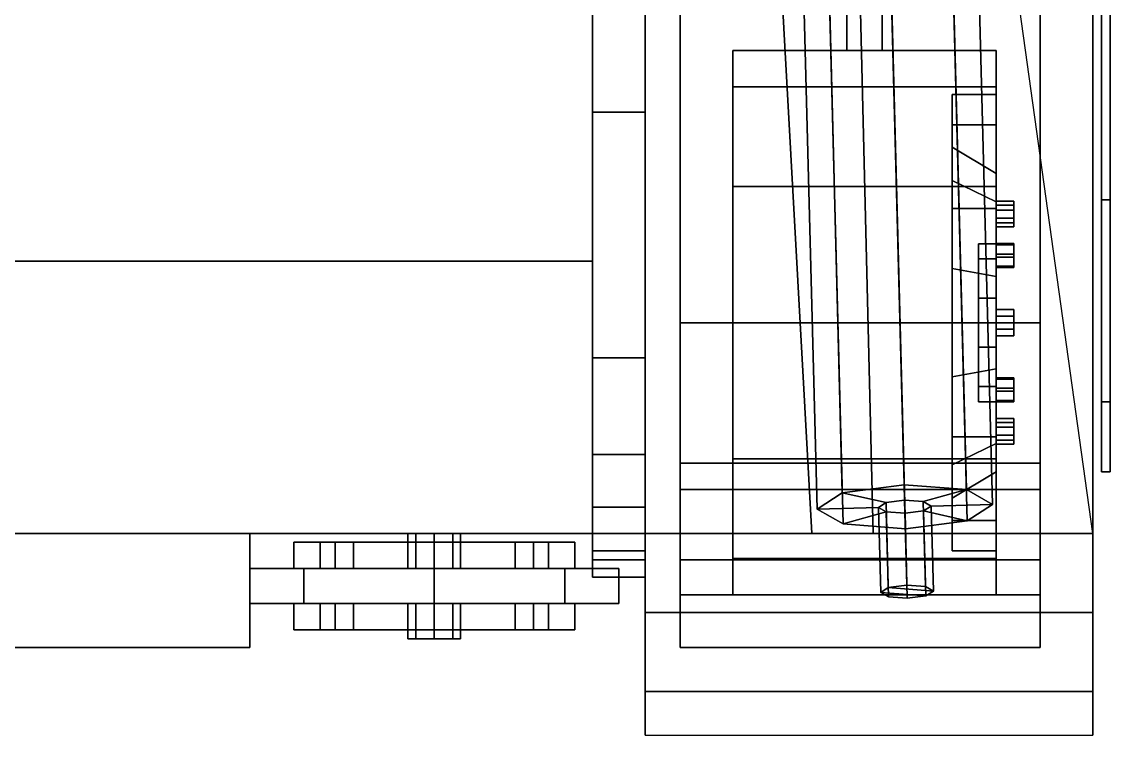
# Model space of a CAD drawing. Header units: millimetres. Extents: x -1.2 to 1.2, y -3.5 to 10.4.
# Drawn here: x 0 to 1.24, y -3.51 to -2.697 of the extents above; entities that cross this region are included whole.
import ezdxf

# ---------------------------------------------------------------- set-up
doc = ezdxf.new("R2010")
doc.units = ezdxf.units.MM
for name, color, linetype in [('fenders', 6, 'Continuous'), ('patch', 7, 'Continuous'), ('side_screens', 3, 'Continuous'), ('tracks', 3, 'Continuous'), ('wheels', 2, 'Continuous')]:
    doc.layers.add(name, color=color, linetype=linetype)

msp = doc.modelspace()

# ---------------------------------------------------------------- linework, layer by layer
at = {"extrusion": (-1, 0, 0)}
msp.add_line((0.65, -2.48, 0.33), (0.65, -2.97, 0.33), dxfattribs=at)
for points in [[(0.71, 1.43, 0.33), (0.71, 1.15, 1.03), (0.71, -3.28, 0.66), (0.71, -2.97, 0.33)], [(0.71, 1.15, 1.03), (0.71, -3.28, 0.91), (0.71, -3.28, 0.91), (0.71, -3.28, 0.66)], [(0.71, 1.15, 1.03), (0.71, 1.0933, 1.1859), (0.71, -2.56, 1.03), (0.71, -3.28, 0.91)], [(-0.65, -2.97, 0.33), (-0.65, -2.48, 0.33), (0.65, -2.48, 0.33), (0.65, -2.97, 0.33)], [(0.71, -2.8, 0.2), (0.65, -2.8, 0.2), (0.65, -2.48, 0.33), (0.71, -2.48, 0.33)], [(0.65, -2.8, 0.2), (0.65, -3.08, 0.2), (0.65, -2.97, 0.33), (0.65, -2.48, 0.33)], [(0.71, -3.08, 0.2), (0.71, -2.8, 0.2), (0.71, -2.48, 0.33), (0.71, -2.97, 0.33)], [(0.86, -2.56, 1.4), (-0.86, -2.56, 1.4), (-0.9, -3.28, 1.19), (0.9, -3.28, 1.19)], [(0.9525, -2.56, 1.03), (0.86, -2.56, 1.4), (0.9, -3.28, 1.19), (0.97, -3.28, 0.91)], [(0.9189, -2.6242, 1.2815), (0.9893, -2.615, 1.2532), (1.0053, -3.2247, 1.0954), (0.9348, -3.2339, 1.1238)], [(0.9893, -2.615, 1.2532), (1.0602, -2.6205, 1.2815), (1.0762, -3.2302, 1.1238), (1.0053, -3.2247, 1.0954)], [(0.89, -2.6426, 1.35), (0.9189, -2.6242, 1.2815), (0.9348, -3.2339, 1.1238), (0.906, -3.2523, 1.1923)], [(1.0602, -2.6205, 1.2815), (1.09, -2.6374, 1.35), (1.1059, -3.2471, 1.1923), (1.0762, -3.2302, 1.1238)], [(1.09, -2.6374, 1.35), (1.0611, -2.6558, 1.4185), (1.0771, -3.2656, 1.2607), (1.1059, -3.2471, 1.1923)], [(0.9198, -2.6595, 1.4185), (0.89, -2.6426, 1.35), (0.906, -3.2523, 1.1923), (0.9357, -3.2693, 1.2607)], [(0.9907, -2.665, 1.4468), (0.9198, -2.6595, 1.4185), (0.9357, -3.2693, 1.2607), (1.0066, -3.2748, 1.2891)], [(1.0611, -2.6558, 1.4185), (0.9907, -2.665, 1.4468), (1.0066, -3.2748, 1.2891), (1.0771, -3.2656, 1.2607)], [(0.71, -3.08, 0.2), (0.65, -3.08, 0.2), (0.65, -2.8, 0.2), (0.71, -2.8, 0.2)], [(0.65, -3.28, 0.66), (-0.65, -3.28, 0.66), (-0.65, -2.97, 0.33), (0.65, -2.97, 0.33)], [(0.65, -3.28, 0.66), (0.65, -2.97, 0.33), (0.65, -2.97, 0.33), (0.65, -3.31, 0.62)], [(0.65, -3.33, 0.43), (0.65, -2.97, 0.33), (0.65, -2.97, 0.33), (0.65, -3.3, 0.36)], [(0.65, -3.3, 0.36), (0.65, -2.97, 0.33), (0.65, -2.97, 0.33), (0.65, -3.25, 0.29)], [(0.65, -3.19, 0.25), (0.65, -2.97, 0.33), (0.65, -2.97, 0.33), (0.65, -3.08, 0.2)], [(0.65, -3.25, 0.29), (0.65, -2.97, 0.33), (0.65, -2.97, 0.33), (0.65, -3.19, 0.25)], [(0.65, -3.31, 0.62), (0.65, -2.97, 0.33), (0.65, -2.97, 0.33), (0.65, -3.33, 0.55)], [(0.65, -3.33, 0.55), (0.65, -2.97, 0.33), (0.65, -2.97, 0.33), (0.65, -3.33, 0.43)], [(0.71, -2.97, 0.33), (0.71, -3.28, 0.66), (0.71, -3.31, 0.62), (0.71, -2.97, 0.33)], [(0.71, -2.97, 0.33), (0.71, -3.31, 0.62), (0.71, -3.33, 0.55), (0.71, -2.97, 0.33)], [(0.71, -2.97, 0.33), (0.71, -3.33, 0.55), (0.71, -3.33, 0.43), (0.71, -2.97, 0.33)], [(0.71, -2.97, 0.33), (0.71, -3.33, 0.43), (0.71, -3.3, 0.36), (0.71, -2.97, 0.33)], [(0.71, -2.97, 0.33), (0.71, -3.3, 0.36), (0.71, -3.25, 0.29), (0.71, -2.97, 0.33)], [(0.71, -2.97, 0.33), (0.71, -3.25, 0.29), (0.71, -3.19, 0.25), (0.71, -2.97, 0.33)], [(0.71, -2.97, 0.33), (0.71, -3.19, 0.25), (0.71, -3.08, 0.2), (0.71, -2.97, 0.33)], [(0.71, -3.19, 0.25), (0.65, -3.19, 0.25), (0.65, -3.08, 0.2), (0.71, -3.08, 0.2)], [(0.71, -3.25, 0.29), (0.65, -3.25, 0.29), (0.65, -3.19, 0.25), (0.71, -3.19, 0.25)], [(0.906, -3.2523, 1.1923), (0.9348, -3.2339, 1.1238), (0.9846, -3.245, 1.1717), (0.976, -3.2505, 1.1923)], [(0.9348, -3.2339, 1.1238), (1.0053, -3.2247, 1.0954), (1.0058, -3.2422, 1.1632), (0.9846, -3.245, 1.1717)], [(1.0053, -3.2247, 1.0954), (1.0762, -3.2302, 1.1238), (1.027, -3.2439, 1.1717), (1.0058, -3.2422, 1.1632)], [(1.0762, -3.2302, 1.1238), (1.1059, -3.2471, 1.1923), (1.036, -3.2489, 1.1923), (1.027, -3.2439, 1.1717)], [(0.976, -3.2505, 1.1923), (0.9846, -3.245, 1.1717), (0.9872, -3.3418, 1.1467), (0.9785, -3.3473, 1.1672)], [(0.9846, -3.245, 1.1717), (1.0058, -3.2422, 1.1632), (1.0083, -3.339, 1.1382), (0.9872, -3.3418, 1.1467)], [(1.0058, -3.2422, 1.1632), (1.027, -3.2439, 1.1717), (1.0296, -3.3406, 1.1467), (1.0083, -3.339, 1.1382)], [(1.027, -3.2439, 1.1717), (1.036, -3.2489, 1.1923), (1.0385, -3.3457, 1.1672), (1.0296, -3.3406, 1.1467)], [(1.1059, -3.2471, 1.1923), (1.0771, -3.2656, 1.2607), (1.0273, -3.2545, 1.2128), (1.036, -3.2489, 1.1923)], [(0.71, -3.3, 0.36), (0.65, -3.3, 0.36), (0.65, -3.25, 0.29), (0.71, -3.25, 0.29)], [(0.9357, -3.2693, 1.2607), (0.906, -3.2523, 1.1923), (0.976, -3.2505, 1.1923), (0.9849, -3.2556, 1.2128)], [(1.0066, -3.2748, 1.2891), (0.9357, -3.2693, 1.2607), (0.9849, -3.2556, 1.2128), (1.0062, -3.2572, 1.2213)], [(0.9849, -3.2556, 1.2128), (0.976, -3.2505, 1.1923), (0.9785, -3.3473, 1.1672), (0.9874, -3.3524, 1.1878)], [(1.0062, -3.2572, 1.2213), (0.9849, -3.2556, 1.2128), (0.9874, -3.3524, 1.1878), (1.0087, -3.354, 1.1963)], [(1.0771, -3.2656, 1.2607), (1.0066, -3.2748, 1.2891), (1.0062, -3.2572, 1.2213), (1.0273, -3.2545, 1.2128)], [(1.0273, -3.2545, 1.2128), (1.0062, -3.2572, 1.2213), (1.0087, -3.354, 1.1963), (1.0298, -3.3513, 1.1878)], [(1.036, -3.2489, 1.1923), (1.0273, -3.2545, 1.2128), (1.0298, -3.3513, 1.1878), (1.0385, -3.3457, 1.1672)], [(0.9, -3.28, 1.19), (-0.9, -3.28, 1.19), (-0.26, -3.28, 1), (0.26, -3.28, 1)], [(0.26, -3.28, 0.82), (-0.26, -3.28, 0.82), (-0.71, -3.28, 0.66), (0.71, -3.28, 0.66)], [(0.26, -3.41, 0.82), (-0.26, -3.41, 0.82), (-0.26, -3.28, 0.82), (0.26, -3.28, 0.82)], [(0.26, -3.28, 1), (-0.26, -3.28, 1), (-0.26, -3.41, 1), (0.26, -3.41, 1)], [(0.26, -3.41, 1), (0.26, -3.41, 0.82), (0.26, -3.28, 0.82), (0.26, -3.28, 1)], [(0.26, -3.28, 1), (0.26, -3.28, 0.82), (0.71, -3.28, 0.66), (0.71, -3.28, 0.91)], [(0.9, -3.28, 1.19), (0.26, -3.28, 1), (0.71, -3.28, 0.91), (0.97, -3.28, 0.91)], [(0.71, -3.28, 0.66), (0.65, -3.28, 0.66), (0.65, -3.31, 0.62), (0.71, -3.31, 0.62)], [(0.71, -3.33, 0.43), (0.65, -3.33, 0.43), (0.65, -3.3, 0.36), (0.71, -3.3, 0.36)], [(0.71, -3.31, 0.62), (0.65, -3.31, 0.62), (0.65, -3.33, 0.55), (0.71, -3.33, 0.55)], [(0.71, -3.33, 0.55), (0.65, -3.33, 0.55), (0.65, -3.33, 0.43), (0.71, -3.33, 0.43)], [(1.0298, -3.3513, 1.1878), (0.9785, -3.3473, 1.1672), (0.9872, -3.3418, 1.1467), (1.0385, -3.3457, 1.1672)], [(1.0087, -3.354, 1.1963), (0.9874, -3.3524, 1.1878), (0.9785, -3.3473, 1.1672), (1.0298, -3.3513, 1.1878)], [(1.0385, -3.3457, 1.1672), (0.9872, -3.3418, 1.1467), (1.0083, -3.339, 1.1382), (1.0296, -3.3406, 1.1467)], [(-0.26, -3.41, 1), (-0.26, -3.41, 0.82), (0.26, -3.41, 0.82), (0.26, -3.41, 1)]]:
    msp.add_3dface(points)
at = {"layer": 'fenders'}
for points in [[(1.12, -2.56, 1.03), (0.9525, -2.56, 1.03), (0.97, -3.28, 0.91), (1.22, -3.28, 0.91)], [(1.22, -3.28, 0.91), (0.71, -3.28, 0.91), (0.71, -3.37, 0.85), (1.22, -3.37, 0.85)], [(0.71, -3.46, 0.76), (0.71, -3.28, 0.66), (0.71, -3.28, 0.66), (0.71, -3.51, 0.65)], [(0.71, -3.37, 0.85), (0.71, -3.28, 0.66), (0.71, -3.28, 0.66), (0.71, -3.46, 0.76)], [(0.71, -3.28, 0.91), (0.71, -3.28, 0.66), (0.71, -3.28, 0.66), (0.71, -3.37, 0.85)], [(1.22, -3.28, 0.83), (1.22, -3.28, 0.91), (1.22, -3.37, 0.85), (1.22, -3.32, 0.83)], [(1.22, -3.32, 0.83), (1.22, -3.37, 0.85), (1.22, -3.46, 0.76), (1.22, -3.41, 0.73)], [(1.22, -3.37, 0.85), (0.71, -3.37, 0.85), (0.71, -3.46, 0.76), (1.22, -3.46, 0.76)], [(1.22, -3.41, 0.73), (1.22, -3.46, 0.76), (1.22, -3.51, 0.65), (1.22, -3.47, 0.63)], [(1.22, -3.46, 0.76), (0.71, -3.46, 0.76), (0.71, -3.51, 0.65), (1.22, -3.51, 0.65)]]:
    msp.add_3dface(points, dxfattribs=at)
at = {"layer": 'patch'}
msp.add_3dface([(1.22, -2.5433, 0.89), (1.22, -2.56, 1.03), (1.22, -3.28, 0.91), (1.22, -3.28, 0.83)], dxfattribs=at)
at = {"layer": 'side_screens'}
for points in [[(1.23, 1.64, 0.69), (1.23, 1.32, 0.43), (1.23, -3.13, 0.43), (1.23, -3.21, 0.51)], [(1.23, 1.64, 1.22), (1.23, 1.64, 0.69), (1.23, -3.21, 0.51), (1.23, -3.21, 0.95)], [(1.23, 0.23, 1.5), (1.23, 1.64, 1.22), (1.23, -3.21, 0.95), (1.23, -2.9, 1.39)], [(1.24, -3.21, 0.51), (1.24, -3.13, 0.43), (1.24, 1.32, 0.43), (1.24, 1.64, 0.69)], [(1.24, -3.21, 0.95), (1.24, -3.21, 0.51), (1.24, 1.64, 0.69), (1.24, 1.64, 1.22)], [(1.24, -2.9, 1.39), (1.24, -3.21, 0.95), (1.24, 1.64, 1.22), (1.24, 0.23, 1.5)], [(1.24, -3.13, 0.43), (1.23, -3.13, 0.43), (1.23, 1.32, 0.43), (1.24, 1.32, 0.43)], [(1.23, 0.23, 1.5), (1.23, 0.23, 1.5), (1.23, -2.9, 1.39), (1.23, -1.76, 1.5)], [(1.24, -1.76, 1.5), (1.24, -2.9, 1.39), (1.24, 0.23, 1.5)], [(1.23, -1.76, 1.5), (1.23, -2.9, 1.39), (1.24, -2.9, 1.39), (1.24, -1.76, 1.5)], [(1.23, -2.9, 1.39), (1.23, -3.21, 0.95), (1.24, -3.21, 0.95), (1.24, -2.9, 1.39)], [(1.23, -3.21, 0.51), (1.23, -3.13, 0.43), (1.24, -3.13, 0.43), (1.24, -3.21, 0.51)], [(1.23, -3.21, 0.95), (1.23, -3.21, 0.51), (1.24, -3.21, 0.51), (1.24, -3.21, 0.95)]]:
    msp.add_3dface(points, dxfattribs=at)
at = {"layer": 'tracks'}
for points in [[(0.75, -3.04, 0.86), (1.16, -3.04, 0.86), (1.16, -2.44, 0.94), (0.75, -2.44, 0.94)], [(0.75, -2.44, 0.9), (1.16, -2.44, 0.9), (1.16, -3.04, 0.82), (0.75, -3.04, 0.82)], [(0.75, -3.04, 0.82), (0.75, -3.04, 0.86), (0.75, -2.44, 0.94), (0.75, -2.44, 0.9)], [(1.16, -2.44, 0.9), (1.16, -2.44, 0.94), (1.16, -3.04, 0.86), (1.16, -3.04, 0.82)], [(0.75, -2.53, 0.04), (0.75, -2.53), (0.75, -3.23, 0.21), (0.75, -3.2, 0.24)], [(0.75, -2.53), (1.16, -2.53), (1.16, -3.23, 0.21), (0.75, -3.23, 0.21)], [(0.75, -3.2, 0.24), (1.16, -3.2, 0.24), (1.16, -2.53, 0.04), (0.75, -2.53, 0.04)], [(1.16, -3.2, 0.24), (1.16, -3.23, 0.21), (1.16, -2.53), (1.16, -2.53, 0.04)], [(0.75, -3.2, 0.78), (0.75, -3.23, 0.81), (0.75, -3.04, 0.86), (0.75, -3.04, 0.82)], [(1.16, -3.04, 0.86), (0.75, -3.04, 0.86), (0.75, -3.23, 0.81), (1.16, -3.23, 0.81)], [(1.16, -3.2, 0.78), (0.75, -3.2, 0.78), (0.75, -3.04, 0.82), (1.16, -3.04, 0.82)], [(1.16, -3.04, 0.82), (1.16, -3.04, 0.86), (1.16, -3.23, 0.81), (1.16, -3.2, 0.78)], [(0.75, -3.31, 0.35), (1.16, -3.31, 0.35), (1.16, -3.2, 0.24), (0.75, -3.2, 0.24)], [(0.75, -3.2, 0.24), (0.75, -3.23, 0.21), (0.75, -3.37, 0.35), (0.75, -3.31, 0.35)], [(1.16, -3.31, 0.67), (0.75, -3.31, 0.67), (0.75, -3.2, 0.78), (1.16, -3.2, 0.78)], [(0.75, -3.31, 0.67), (0.75, -3.37, 0.67), (0.75, -3.23, 0.81), (0.75, -3.2, 0.78)], [(1.16, -3.31, 0.35), (1.16, -3.37, 0.35), (1.16, -3.23, 0.21), (1.16, -3.2, 0.24)], [(1.16, -3.2, 0.78), (1.16, -3.23, 0.81), (1.16, -3.37, 0.67), (1.16, -3.31, 0.67)], [(0.75, -3.23, 0.21), (1.16, -3.23, 0.21), (1.16, -3.37, 0.35), (0.75, -3.37, 0.35)], [(1.16, -3.23, 0.81), (0.75, -3.23, 0.81), (0.75, -3.37, 0.67), (1.16, -3.37, 0.67)], [(1.16, -3.35, 0.51), (0.75, -3.35, 0.51), (0.75, -3.31, 0.67), (1.16, -3.31, 0.67)], [(0.75, -3.35, 0.51), (0.75, -3.41, 0.51), (0.75, -3.37, 0.67), (0.75, -3.31, 0.67)], [(0.75, -3.35, 0.51), (1.16, -3.35, 0.51), (1.16, -3.31, 0.35), (0.75, -3.31, 0.35)], [(0.75, -3.31, 0.35), (0.75, -3.37, 0.35), (0.75, -3.41, 0.51), (0.75, -3.35, 0.51)], [(1.16, -3.31, 0.67), (1.16, -3.37, 0.67), (1.16, -3.41, 0.51), (1.16, -3.35, 0.51)], [(1.16, -3.35, 0.51), (1.16, -3.41, 0.51), (1.16, -3.37, 0.35), (1.16, -3.31, 0.35)], [(1.16, -3.37, 0.67), (0.75, -3.37, 0.67), (0.75, -3.41, 0.51), (1.16, -3.41, 0.51)], [(0.75, -3.37, 0.35), (1.16, -3.37, 0.35), (1.16, -3.41, 0.51), (0.75, -3.41, 0.51)]]:
    msp.add_3dface(points, dxfattribs=at)
at = {"layer": 'wheels'}
for points in [[(0.94, -2.6685, 0.1015), (0.94, -2.73, 0.25), (0.94, -2.68, 0.25), (0.94, -2.6331, 0.1369)], [(0.94, -2.73, 0.25), (0.94, -2.6685, 0.3985), (0.94, -2.6331, 0.3631), (0.94, -2.68, 0.25)], [(0.98, -2.6331, 0.1369), (0.98, -2.68, 0.25), (0.98, -2.73, 0.25), (0.98, -2.6685, 0.1015)], [(0.98, -2.68, 0.25), (0.98, -2.6331, 0.3631), (0.98, -2.6685, 0.3985), (0.98, -2.73, 0.25)], [(0.98, -2.6685, 0.1015), (0.98, -2.73, 0.25), (0.94, -2.73, 0.25), (0.94, -2.6685, 0.1015)], [(0.98, -2.73, 0.25), (0.98, -2.6685, 0.3985), (0.94, -2.6685, 0.3985), (0.94, -2.73, 0.25)], [(0.81, -2.7715, 0.355), (0.81, -2.885, 0.2415), (0.81, -3.04, 0.2), (0.81, -2.73, 0.51)], [(0.81, -2.73, 0.51), (0.81, -3.04, 0.2), (0.81, -3.195, 0.2415), (0.81, -2.7715, 0.665)], [(0.81, -2.7715, 0.355), (0.81, -2.73, 0.51), (1.11, -2.73, 0.51), (1.11, -2.7715, 0.355)], [(0.81, -2.73, 0.51), (0.81, -2.7715, 0.665), (1.11, -2.7715, 0.665), (1.11, -2.73, 0.51)], [(1.11, -2.7715, 0.355), (1.11, -2.73, 0.51), (1.11, -2.78, 0.51), (1.11, -2.8148, 0.38)], [(0.81, -2.7715, 0.665), (0.81, -3.195, 0.2415), (0.81, -3.3085, 0.355), (0.81, -2.885, 0.7785)], [(0.81, -2.885, 0.2415), (0.81, -2.7715, 0.355), (1.11, -2.7715, 0.355), (1.11, -2.885, 0.2415)], [(0.81, -2.7715, 0.665), (0.81, -2.885, 0.7785), (1.11, -2.885, 0.7785), (1.11, -2.7715, 0.665)], [(1.11, -2.885, 0.2415), (1.11, -2.7715, 0.355), (1.11, -2.8148, 0.38), (1.11, -2.91, 0.2848)], [(1.11, -2.7715, 0.665), (1.11, -2.885, 0.7785), (1.11, -2.91, 0.7352), (1.11, -2.8148, 0.64)], [(1.06, -2.8782, 0.6276), (1.06, -2.84, 0.51), (1.06, -2.78, 0.51), (1.06, -2.8148, 0.64)], [(1.06, -2.78, 0.51), (1.06, -2.8148, 0.38), (1.11, -2.8148, 0.38), (1.11, -2.78, 0.51)], [(1.06, -2.8148, 0.64), (1.06, -2.78, 0.51), (1.11, -2.78, 0.51), (1.11, -2.8148, 0.64)], [(1.06, -2.91, 0.2848), (1.06, -2.8148, 0.38), (1.06, -2.8782, 0.3924), (1.06, -2.9782, 0.3198)], [(1.06, -2.8148, 0.38), (1.06, -2.91, 0.2848), (1.11, -2.91, 0.2848), (1.11, -2.8148, 0.38)], [(1.06, -2.8148, 0.64), (1.06, -2.91, 0.7352), (1.06, -2.9782, 0.7002), (1.06, -2.8782, 0.6276)], [(1.06, -2.91, 0.7352), (1.06, -2.8148, 0.64), (1.11, -2.8148, 0.64), (1.11, -2.91, 0.7352)], [(1.06, -2.8782, 0.3924), (1.06, -2.84, 0.51), (1.11, -2.87, 0.51), (1.11, -2.9025, 0.4101)], [(1.11, -2.87, 0.51), (1.11, -2.9025, 0.6099), (1.11, -2.9063, 0.5613), (1.11, -2.9017, 0.5471)], [(1.11, -2.87, 0.51), (1.11, -2.87, 0.51), (1.11, -2.9017, 0.5471), (1.11, -2.9117, 0.5359)], [(1.11, -2.95, 0.51), (1.11, -2.87, 0.51), (1.11, -2.9117, 0.5359), (1.11, -2.9264, 0.539)], [(1.11, -2.9025, 0.4101), (1.11, -2.87, 0.51), (1.11, -2.9017, 0.4729), (1.11, -2.9063, 0.4587)], [(1.11, -2.87, 0.51), (1.11, -2.87, 0.51), (1.11, -2.9117, 0.4841), (1.11, -2.9017, 0.4729)], [(1.11, -2.87, 0.51), (1.11, -2.95, 0.51), (1.11, -2.9264, 0.481), (1.11, -2.9117, 0.4841)], [(0.81, -2.885, 0.7785), (0.81, -3.3085, 0.355), (0.81, -3.35, 0.51), (0.81, -3.04, 0.82)], [(0.81, -3.04, 0.2), (0.81, -2.885, 0.2415), (1.11, -2.885, 0.2415), (1.11, -3.04, 0.2)], [(0.81, -2.885, 0.7785), (0.81, -3.04, 0.82), (1.11, -3.04, 0.82), (1.11, -2.885, 0.7785)], [(1.06, -2.9782, 0.3198), (1.06, -2.8782, 0.3924), (1.11, -2.9025, 0.4101), (1.11, -2.9875, 0.3483)], [(1.06, -2.8782, 0.6276), (1.06, -2.9782, 0.7002), (1.11, -2.9875, 0.6717), (1.11, -2.9025, 0.6099)], [(1.11, -3.04, 0.2), (1.11, -2.885, 0.2415), (1.11, -2.91, 0.2848), (1.11, -3.04, 0.25)], [(1.11, -2.885, 0.7785), (1.11, -3.04, 0.82), (1.11, -3.04, 0.77), (1.11, -2.91, 0.7352)], [(1.06, -2.9782, 0.3198), (1.06, -2.9782, 0.3198), (1.06, -3.04, 0.25), (1.06, -2.91, 0.2848)], [(1.06, -2.91, 0.2848), (1.06, -3.04, 0.25), (1.11, -3.04, 0.25), (1.11, -2.91, 0.2848)], [(1.06, -2.9782, 0.7002), (1.06, -2.9782, 0.7002), (1.06, -2.91, 0.7352), (1.06, -3.04, 0.77)], [(1.06, -3.04, 0.77), (1.06, -2.91, 0.7352), (1.11, -2.91, 0.7352), (1.11, -3.04, 0.77)], [(1.11, -2.9017, 0.5471), (1.11, -2.9063, 0.5613), (1.13, -2.9063, 0.5613), (1.13, -2.9017, 0.5471)], [(1.11, -2.9117, 0.5359), (1.11, -2.9017, 0.5471), (1.13, -2.9017, 0.5471), (1.13, -2.9117, 0.5359)], [(1.11, -2.9063, 0.4587), (1.11, -2.9017, 0.4729), (1.13, -2.9017, 0.4729), (1.13, -2.9063, 0.4587)], [(1.11, -2.9017, 0.4729), (1.11, -2.9117, 0.4841), (1.13, -2.9117, 0.4841), (1.13, -2.9017, 0.4729)], [(1.11, -2.9875, 0.3483), (1.11, -2.9025, 0.4101), (1.11, -2.9499, 0.3987), (1.11, -2.962, 0.3899)], [(1.11, -2.9025, 0.6099), (1.11, -2.9875, 0.6717), (1.11, -2.962, 0.6301), (1.11, -2.9499, 0.6213)], [(1.11, -2.9025, 0.6099), (1.11, -2.9025, 0.6099), (1.11, -2.9499, 0.6213), (1.11, -2.9515, 0.6064)], [(1.11, -2.9672, 0.5629), (1.11, -2.9025, 0.6099), (1.11, -2.9515, 0.6064), (1.11, -2.9652, 0.6003)], [(1.11, -2.9025, 0.6099), (1.11, -2.9025, 0.6099), (1.11, -2.921, 0.5644), (1.11, -2.9063, 0.5613)], [(1.11, -2.9025, 0.6099), (1.11, -2.9672, 0.5629), (1.11, -2.931, 0.5533), (1.11, -2.921, 0.5644)], [(1.11, -2.9025, 0.4101), (1.11, -2.9025, 0.4101), (1.11, -2.9063, 0.4587), (1.11, -2.921, 0.4556)], [(1.11, -2.9672, 0.4571), (1.11, -2.9025, 0.4101), (1.11, -2.921, 0.4556), (1.11, -2.931, 0.4667)], [(1.11, -2.9025, 0.4101), (1.11, -2.9025, 0.4101), (1.11, -2.9515, 0.4136), (1.11, -2.9499, 0.3987)], [(1.11, -2.9025, 0.4101), (1.11, -2.9672, 0.4571), (1.11, -2.9652, 0.4197), (1.11, -2.9515, 0.4136)], [(1.11, -2.9063, 0.5613), (1.11, -2.921, 0.5644), (1.13, -2.921, 0.5644), (1.13, -2.9063, 0.5613)], [(1.11, -2.921, 0.4556), (1.11, -2.9063, 0.4587), (1.13, -2.9063, 0.4587), (1.13, -2.921, 0.4556)], [(1.11, -2.9264, 0.539), (1.11, -2.9117, 0.5359), (1.13, -2.9117, 0.5359), (1.13, -2.9264, 0.539)], [(1.11, -2.9117, 0.4841), (1.11, -2.9264, 0.481), (1.13, -2.9264, 0.481), (1.13, -2.9117, 0.4841)], [(1.13, -2.9017, 0.5471), (1.13, -2.9063, 0.5613), (1.13, -2.921, 0.5644), (1.13, -2.9117, 0.5359)], [(1.13, -2.9063, 0.4587), (1.13, -2.9017, 0.4729), (1.13, -2.9117, 0.4841), (1.13, -2.921, 0.4556)], [(1.13, -2.9117, 0.5359), (1.13, -2.921, 0.5644), (1.13, -2.931, 0.5533), (1.13, -2.9264, 0.539)], [(1.13, -2.921, 0.4556), (1.13, -2.9117, 0.4841), (1.13, -2.9264, 0.481), (1.13, -2.931, 0.4667)], [(1.11, -2.921, 0.5644), (1.11, -2.931, 0.5533), (1.13, -2.931, 0.5533), (1.13, -2.921, 0.5644)], [(1.11, -2.931, 0.4667), (1.11, -2.921, 0.4556), (1.13, -2.921, 0.4556), (1.13, -2.931, 0.4667)], [(1.11, -2.931, 0.5533), (1.11, -2.9264, 0.539), (1.13, -2.9264, 0.539), (1.13, -2.931, 0.5533)], [(1.11, -2.9672, 0.5629), (1.11, -2.95, 0.51), (1.11, -2.9264, 0.539), (1.11, -2.931, 0.5533)], [(1.11, -2.9264, 0.481), (1.11, -2.931, 0.4667), (1.13, -2.931, 0.4667), (1.13, -2.9264, 0.481)], [(1.11, -2.95, 0.51), (1.11, -2.9672, 0.4571), (1.11, -2.931, 0.4667), (1.11, -2.9264, 0.481)], [(1.09, -3.1128, 0.4571), (1.09, -2.9672, 0.4571), (1.09, -2.95, 0.51), (1.09, -3.13, 0.51)], [(1.09, -3.13, 0.51), (1.09, -2.95, 0.51), (1.09, -2.9672, 0.5629), (1.09, -3.1128, 0.5629)], [(1.09, -2.9672, 0.5629), (1.09, -2.95, 0.51), (1.11, -2.95, 0.51), (1.11, -2.9672, 0.5629)], [(1.09, -2.95, 0.51), (1.09, -2.9672, 0.4571), (1.11, -2.9672, 0.4571), (1.11, -2.95, 0.51)], [(1.11, -2.9499, 0.6213), (1.11, -2.962, 0.6301), (1.13, -2.962, 0.6301), (1.13, -2.9499, 0.6213)], [(1.11, -2.9515, 0.6064), (1.11, -2.9499, 0.6213), (1.13, -2.9499, 0.6213), (1.13, -2.9515, 0.6064)], [(1.11, -2.962, 0.3899), (1.11, -2.9499, 0.3987), (1.13, -2.9499, 0.3987), (1.13, -2.962, 0.3899)], [(1.11, -2.9499, 0.3987), (1.11, -2.9515, 0.4136), (1.13, -2.9515, 0.4136), (1.13, -2.9499, 0.3987)], [(1.13, -2.9499, 0.6213), (1.13, -2.962, 0.6301), (1.13, -2.9757, 0.624), (1.13, -2.9515, 0.6064)], [(1.13, -2.962, 0.3899), (1.13, -2.9499, 0.3987), (1.13, -2.9515, 0.4136), (1.13, -2.9757, 0.396)], [(1.11, -2.9652, 0.6003), (1.11, -2.9515, 0.6064), (1.13, -2.9515, 0.6064), (1.13, -2.9652, 0.6003)], [(1.11, -2.9515, 0.4136), (1.11, -2.9652, 0.4197), (1.13, -2.9652, 0.4197), (1.13, -2.9515, 0.4136)], [(1.11, -2.9875, 0.3483), (1.11, -2.9875, 0.3483), (1.11, -2.962, 0.3899), (1.11, -2.9757, 0.396)], [(1.11, -2.962, 0.6301), (1.11, -2.9757, 0.624), (1.13, -2.9757, 0.624), (1.13, -2.962, 0.6301)], [(1.11, -2.9875, 0.6717), (1.11, -2.9875, 0.6717), (1.11, -2.9757, 0.624), (1.11, -2.962, 0.6301)], [(1.11, -2.9757, 0.396), (1.11, -2.962, 0.3899), (1.13, -2.962, 0.3899), (1.13, -2.9757, 0.396)], [(1.13, -2.9515, 0.6064), (1.13, -2.9757, 0.624), (1.13, -2.9773, 0.6091), (1.13, -2.9652, 0.6003)], [(1.13, -2.9757, 0.396), (1.13, -2.9515, 0.4136), (1.13, -2.9652, 0.4197), (1.13, -2.9773, 0.4109)], [(1.09, -3.0678, 0.4244), (1.09, -3.0122, 0.4244), (1.09, -2.9672, 0.4571), (1.09, -3.1128, 0.4571)], [(1.09, -3.1128, 0.5629), (1.09, -2.9672, 0.5629), (1.09, -3.0122, 0.5956), (1.09, -3.0678, 0.5956)], [(1.09, -3.0122, 0.5956), (1.09, -2.9672, 0.5629), (1.11, -2.9672, 0.5629), (1.11, -3.0122, 0.5956)], [(1.09, -2.9672, 0.4571), (1.09, -3.0122, 0.4244), (1.11, -3.0122, 0.4244), (1.11, -2.9672, 0.4571)], [(1.11, -2.9773, 0.6091), (1.11, -2.9652, 0.6003), (1.13, -2.9652, 0.6003), (1.13, -2.9773, 0.6091)], [(1.11, -3.0122, 0.5956), (1.11, -2.9672, 0.5629), (1.11, -2.9652, 0.6003), (1.11, -2.9773, 0.6091)], [(1.11, -2.9652, 0.4197), (1.11, -2.9773, 0.4109), (1.13, -2.9773, 0.4109), (1.13, -2.9652, 0.4197)], [(1.11, -2.9672, 0.4571), (1.11, -3.0122, 0.4244), (1.11, -2.9773, 0.4109), (1.11, -2.9652, 0.4197)], [(1.11, -3.0122, 0.4244), (1.11, -2.9875, 0.3483), (1.11, -2.9757, 0.396), (1.11, -2.9773, 0.4109)], [(1.11, -2.9757, 0.624), (1.11, -2.9773, 0.6091), (1.13, -2.9773, 0.6091), (1.13, -2.9757, 0.624)], [(1.11, -2.9875, 0.6717), (1.11, -3.0122, 0.5956), (1.11, -2.9773, 0.6091), (1.11, -2.9757, 0.624)], [(1.11, -2.9773, 0.4109), (1.11, -2.9757, 0.396), (1.13, -2.9757, 0.396), (1.13, -2.9773, 0.4109)], [(1.06, -3.04, 0.25), (1.06, -3.04, 0.25), (1.06, -2.9782, 0.3198), (1.06, -3.1018, 0.3198)], [(1.06, -3.1018, 0.3198), (1.06, -2.9782, 0.3198), (1.11, -2.9875, 0.3483), (1.11, -3.0925, 0.3483)], [(1.06, -3.04, 0.77), (1.06, -3.04, 0.77), (1.06, -3.1018, 0.7002), (1.06, -2.9782, 0.7002)], [(1.06, -2.9782, 0.7002), (1.06, -3.1018, 0.7002), (1.11, -3.0925, 0.6717), (1.11, -2.9875, 0.6717)], [(1.11, -2.9875, 0.3483), (1.11, -2.9875, 0.3483), (1.11, -3.025, 0.38), (1.11, -3.0325, 0.367)], [(1.11, -2.9875, 0.3483), (1.11, -3.0122, 0.4244), (1.11, -3.0325, 0.393), (1.11, -3.025, 0.38)], [(1.11, -3.0925, 0.3483), (1.11, -2.9875, 0.3483), (1.11, -3.0325, 0.367), (1.11, -3.0475, 0.367)], [(1.11, -2.9875, 0.6717), (1.11, -2.9875, 0.6717), (1.11, -3.0325, 0.653), (1.11, -3.025, 0.64)], [(1.11, -3.0122, 0.5956), (1.11, -2.9875, 0.6717), (1.11, -3.025, 0.64), (1.11, -3.0325, 0.627)], [(1.11, -2.9875, 0.6717), (1.11, -3.0925, 0.6717), (1.11, -3.0475, 0.653), (1.11, -3.0325, 0.653)], [(1.09, -3.0678, 0.5956), (1.09, -3.0122, 0.5956), (1.11, -3.0122, 0.5956), (1.11, -3.0678, 0.5956)], [(1.09, -3.0122, 0.4244), (1.09, -3.0678, 0.4244), (1.11, -3.0678, 0.4244), (1.11, -3.0122, 0.4244)], [(1.11, -3.0122, 0.4244), (1.11, -3.0678, 0.4244), (1.11, -3.0475, 0.393), (1.11, -3.0325, 0.393)], [(1.11, -3.0678, 0.5956), (1.11, -3.0122, 0.5956), (1.11, -3.0325, 0.627), (1.11, -3.0475, 0.627)], [(1.11, -3.0325, 0.367), (1.11, -3.025, 0.38), (1.13, -3.025, 0.38), (1.13, -3.0325, 0.367)], [(1.11, -3.025, 0.38), (1.11, -3.0325, 0.393), (1.13, -3.0325, 0.393), (1.13, -3.025, 0.38)], [(1.11, -3.0325, 0.627), (1.11, -3.025, 0.64), (1.13, -3.025, 0.64), (1.13, -3.0325, 0.627)], [(1.11, -3.025, 0.64), (1.11, -3.0325, 0.653), (1.13, -3.0325, 0.653), (1.13, -3.025, 0.64)], [(1.13, -3.0475, 0.367), (1.13, -3.0325, 0.367), (1.13, -3.025, 0.38), (1.13, -3.055, 0.38)], [(1.13, -3.055, 0.38), (1.13, -3.025, 0.38), (1.13, -3.0325, 0.393), (1.13, -3.0475, 0.393)], [(1.13, -3.025, 0.64), (1.13, -3.055, 0.64), (1.13, -3.0475, 0.627), (1.13, -3.0325, 0.627)], [(1.13, -3.0325, 0.653), (1.13, -3.0475, 0.653), (1.13, -3.055, 0.64), (1.13, -3.025, 0.64)], [(1.11, -3.0475, 0.367), (1.11, -3.0325, 0.367), (1.13, -3.0325, 0.367), (1.13, -3.0475, 0.367)], [(1.11, -3.0325, 0.393), (1.11, -3.0475, 0.393), (1.13, -3.0475, 0.393), (1.13, -3.0325, 0.393)], [(1.11, -3.0475, 0.627), (1.11, -3.0325, 0.627), (1.13, -3.0325, 0.627), (1.13, -3.0475, 0.627)], [(1.11, -3.0325, 0.653), (1.11, -3.0475, 0.653), (1.13, -3.0475, 0.653), (1.13, -3.0325, 0.653)], [(0.81, -3.195, 0.2415), (0.81, -3.04, 0.2), (1.11, -3.04, 0.2), (1.11, -3.195, 0.2415)], [(0.81, -3.04, 0.82), (0.81, -3.35, 0.51), (0.81, -3.3085, 0.665), (0.81, -3.195, 0.7785)], [(0.81, -3.04, 0.82), (0.81, -3.195, 0.7785), (1.11, -3.195, 0.7785), (1.11, -3.04, 0.82)], [(1.06, -3.1018, 0.3198), (1.06, -3.1018, 0.3198), (1.06, -3.17, 0.2848), (1.06, -3.04, 0.25)], [(1.06, -3.04, 0.25), (1.06, -3.17, 0.2848), (1.11, -3.17, 0.2848), (1.11, -3.04, 0.25)], [(1.06, -3.1018, 0.7002), (1.06, -3.1018, 0.7002), (1.06, -3.04, 0.77), (1.06, -3.17, 0.7352)], [(1.06, -3.17, 0.7352), (1.06, -3.04, 0.77), (1.11, -3.04, 0.77), (1.11, -3.17, 0.7352)], [(1.11, -3.195, 0.2415), (1.11, -3.04, 0.2), (1.11, -3.04, 0.25), (1.11, -3.17, 0.2848)], [(1.11, -3.04, 0.82), (1.11, -3.195, 0.7785), (1.11, -3.17, 0.7352), (1.11, -3.04, 0.77)], [(1.11, -3.055, 0.38), (1.11, -3.0475, 0.367), (1.13, -3.0475, 0.367), (1.13, -3.055, 0.38)], [(1.11, -3.0925, 0.3483), (1.11, -3.0925, 0.3483), (1.11, -3.0475, 0.367), (1.11, -3.055, 0.38)], [(1.11, -3.0678, 0.4244), (1.11, -3.0925, 0.3483), (1.11, -3.055, 0.38), (1.11, -3.0475, 0.393)], [(1.11, -3.0475, 0.393), (1.11, -3.055, 0.38), (1.13, -3.055, 0.38), (1.13, -3.0475, 0.393)], [(1.11, -3.0925, 0.6717), (1.11, -3.0678, 0.5956), (1.11, -3.0475, 0.627), (1.11, -3.055, 0.64)], [(1.11, -3.0925, 0.6717), (1.11, -3.0925, 0.6717), (1.11, -3.055, 0.64), (1.11, -3.0475, 0.653)], [(1.11, -3.055, 0.64), (1.11, -3.0475, 0.627), (1.13, -3.0475, 0.627), (1.13, -3.055, 0.64)], [(1.11, -3.0475, 0.653), (1.11, -3.055, 0.64), (1.13, -3.055, 0.64), (1.13, -3.0475, 0.653)], [(1.09, -3.1128, 0.5629), (1.09, -3.0678, 0.5956), (1.11, -3.0678, 0.5956), (1.11, -3.1128, 0.5629)], [(1.09, -3.0678, 0.4244), (1.09, -3.1128, 0.4571), (1.11, -3.1128, 0.4571), (1.11, -3.0678, 0.4244)], [(1.11, -3.0925, 0.3483), (1.11, -3.0678, 0.4244), (1.11, -3.1027, 0.4109), (1.11, -3.1043, 0.396)], [(1.11, -3.0678, 0.4244), (1.11, -3.1128, 0.4571), (1.11, -3.1148, 0.4197), (1.11, -3.1027, 0.4109)], [(1.11, -3.1128, 0.5629), (1.11, -3.0678, 0.5956), (1.11, -3.1027, 0.6091), (1.11, -3.1148, 0.6003)], [(1.11, -3.0678, 0.5956), (1.11, -3.0925, 0.6717), (1.11, -3.1043, 0.624), (1.11, -3.1027, 0.6091)], [(1.06, -3.2018, 0.3924), (1.06, -3.1018, 0.3198), (1.11, -3.0925, 0.3483), (1.11, -3.1775, 0.4101)], [(1.06, -3.1018, 0.7002), (1.06, -3.2018, 0.6276), (1.11, -3.1775, 0.6099), (1.11, -3.0925, 0.6717)], [(1.11, -3.1775, 0.4101), (1.11, -3.0925, 0.3483), (1.11, -3.118, 0.3899), (1.11, -3.1301, 0.3987)], [(1.11, -3.0925, 0.3483), (1.11, -3.0925, 0.3483), (1.11, -3.1043, 0.396), (1.11, -3.118, 0.3899)], [(1.11, -3.0925, 0.6717), (1.11, -3.1775, 0.6099), (1.11, -3.1301, 0.6213), (1.11, -3.118, 0.6301)], [(1.11, -3.0925, 0.6717), (1.11, -3.0925, 0.6717), (1.11, -3.118, 0.6301), (1.11, -3.1043, 0.624)], [(1.06, -3.2652, 0.38), (1.06, -3.17, 0.2848), (1.06, -3.1018, 0.3198), (1.06, -3.2018, 0.3924)], [(1.06, -3.17, 0.7352), (1.06, -3.2652, 0.64), (1.06, -3.2018, 0.6276), (1.06, -3.1018, 0.7002)], [(1.11, -3.1043, 0.396), (1.11, -3.1027, 0.4109), (1.13, -3.1027, 0.4109), (1.13, -3.1043, 0.396)], [(1.11, -3.1027, 0.4109), (1.11, -3.1148, 0.4197), (1.13, -3.1148, 0.4197), (1.13, -3.1027, 0.4109)], [(1.11, -3.1148, 0.6003), (1.11, -3.1027, 0.6091), (1.13, -3.1027, 0.6091), (1.13, -3.1148, 0.6003)], [(1.11, -3.1027, 0.6091), (1.11, -3.1043, 0.624), (1.13, -3.1043, 0.624), (1.13, -3.1027, 0.6091)], [(1.11, -3.118, 0.3899), (1.11, -3.1043, 0.396), (1.13, -3.1043, 0.396), (1.13, -3.118, 0.3899)], [(1.11, -3.1043, 0.624), (1.11, -3.118, 0.6301), (1.13, -3.118, 0.6301), (1.13, -3.1043, 0.624)], [(1.13, -3.1285, 0.4136), (1.13, -3.1043, 0.396), (1.13, -3.1027, 0.4109), (1.13, -3.1148, 0.4197)], [(1.13, -3.1043, 0.624), (1.13, -3.1285, 0.6064), (1.13, -3.1148, 0.6003), (1.13, -3.1027, 0.6091)], [(1.13, -3.1301, 0.3987), (1.13, -3.118, 0.3899), (1.13, -3.1043, 0.396), (1.13, -3.1285, 0.4136)], [(1.13, -3.118, 0.6301), (1.13, -3.1301, 0.6213), (1.13, -3.1285, 0.6064), (1.13, -3.1043, 0.624)], [(1.09, -3.13, 0.51), (1.09, -3.1128, 0.5629), (1.11, -3.1128, 0.5629), (1.11, -3.13, 0.51)], [(1.09, -3.1128, 0.4571), (1.09, -3.13, 0.51), (1.11, -3.13, 0.51), (1.11, -3.1128, 0.4571)], [(1.11, -3.1128, 0.4571), (1.11, -3.1775, 0.4101), (1.11, -3.1285, 0.4136), (1.11, -3.1148, 0.4197)], [(1.11, -3.1128, 0.4571), (1.11, -3.13, 0.51), (1.11, -3.1536, 0.481), (1.11, -3.149, 0.4667)], [(1.11, -3.1775, 0.4101), (1.11, -3.1128, 0.4571), (1.11, -3.149, 0.4667), (1.11, -3.159, 0.4556)], [(1.11, -3.13, 0.51), (1.11, -3.1128, 0.5629), (1.11, -3.149, 0.5533), (1.11, -3.1536, 0.539)], [(1.11, -3.1128, 0.5629), (1.11, -3.1775, 0.6099), (1.11, -3.159, 0.5644), (1.11, -3.149, 0.5533)], [(1.11, -3.1775, 0.6099), (1.11, -3.1128, 0.5629), (1.11, -3.1148, 0.6003), (1.11, -3.1285, 0.6064)], [(1.11, -3.1148, 0.4197), (1.11, -3.1285, 0.4136), (1.13, -3.1285, 0.4136), (1.13, -3.1148, 0.4197)], [(1.11, -3.1285, 0.6064), (1.11, -3.1148, 0.6003), (1.13, -3.1148, 0.6003), (1.13, -3.1285, 0.6064)], [(1.11, -3.1301, 0.3987), (1.11, -3.118, 0.3899), (1.13, -3.118, 0.3899), (1.13, -3.1301, 0.3987)], [(1.11, -3.118, 0.6301), (1.11, -3.1301, 0.6213), (1.13, -3.1301, 0.6213), (1.13, -3.118, 0.6301)], [(1.11, -3.1285, 0.4136), (1.11, -3.1301, 0.3987), (1.13, -3.1301, 0.3987), (1.13, -3.1285, 0.4136)], [(1.11, -3.1775, 0.4101), (1.11, -3.1775, 0.4101), (1.11, -3.1301, 0.3987), (1.11, -3.1285, 0.4136)], [(1.11, -3.1301, 0.6213), (1.11, -3.1285, 0.6064), (1.13, -3.1285, 0.6064), (1.13, -3.1301, 0.6213)], [(1.11, -3.1775, 0.6099), (1.11, -3.1775, 0.6099), (1.11, -3.1285, 0.6064), (1.11, -3.1301, 0.6213)], [(1.11, -3.13, 0.51), (1.11, -3.21, 0.51), (1.11, -3.1683, 0.4841), (1.11, -3.1536, 0.481)], [(1.11, -3.21, 0.51), (1.11, -3.13, 0.51), (1.11, -3.1536, 0.539), (1.11, -3.1683, 0.5359)], [(1.11, -3.159, 0.4556), (1.11, -3.149, 0.4667), (1.13, -3.149, 0.4667), (1.13, -3.159, 0.4556)], [(1.11, -3.149, 0.4667), (1.11, -3.1536, 0.481), (1.13, -3.1536, 0.481), (1.13, -3.149, 0.4667)], [(1.11, -3.1536, 0.539), (1.11, -3.149, 0.5533), (1.13, -3.149, 0.5533), (1.13, -3.1536, 0.539)], [(1.11, -3.149, 0.5533), (1.11, -3.159, 0.5644), (1.13, -3.159, 0.5644), (1.13, -3.149, 0.5533)], [(1.13, -3.1683, 0.4841), (1.13, -3.159, 0.4556), (1.13, -3.149, 0.4667), (1.13, -3.1536, 0.481)], [(1.13, -3.159, 0.5644), (1.13, -3.1683, 0.5359), (1.13, -3.1536, 0.539), (1.13, -3.149, 0.5533)], [(1.11, -3.1536, 0.481), (1.11, -3.1683, 0.4841), (1.13, -3.1683, 0.4841), (1.13, -3.1536, 0.481)], [(1.11, -3.1683, 0.5359), (1.11, -3.1536, 0.539), (1.13, -3.1536, 0.539), (1.13, -3.1683, 0.5359)], [(1.11, -3.1737, 0.4587), (1.11, -3.159, 0.4556), (1.13, -3.159, 0.4556), (1.13, -3.1737, 0.4587)], [(1.11, -3.1775, 0.4101), (1.11, -3.1775, 0.4101), (1.11, -3.159, 0.4556), (1.11, -3.1737, 0.4587)], [(1.11, -3.159, 0.5644), (1.11, -3.1737, 0.5613), (1.13, -3.1737, 0.5613), (1.13, -3.159, 0.5644)], [(1.11, -3.1775, 0.6099), (1.11, -3.1775, 0.6099), (1.11, -3.1737, 0.5613), (1.11, -3.159, 0.5644)], [(1.13, -3.1783, 0.4729), (1.13, -3.1737, 0.4587), (1.13, -3.159, 0.4556), (1.13, -3.1683, 0.4841)], [(1.13, -3.1737, 0.5613), (1.13, -3.1783, 0.5471), (1.13, -3.1683, 0.5359), (1.13, -3.159, 0.5644)], [(1.06, -3.17, 0.2848), (1.06, -3.2652, 0.38), (1.11, -3.2652, 0.38), (1.11, -3.17, 0.2848)], [(1.06, -3.2652, 0.64), (1.06, -3.17, 0.7352), (1.11, -3.17, 0.7352), (1.11, -3.2652, 0.64)], [(1.11, -3.1683, 0.4841), (1.11, -3.1783, 0.4729), (1.13, -3.1783, 0.4729), (1.13, -3.1683, 0.4841)], [(1.11, -3.21, 0.51), (1.11, -3.21, 0.51), (1.11, -3.1783, 0.4729), (1.11, -3.1683, 0.4841)], [(1.11, -3.1783, 0.5471), (1.11, -3.1683, 0.5359), (1.13, -3.1683, 0.5359), (1.13, -3.1783, 0.5471)], [(1.11, -3.21, 0.51), (1.11, -3.21, 0.51), (1.11, -3.1683, 0.5359), (1.11, -3.1783, 0.5471)], [(1.11, -3.3085, 0.355), (1.11, -3.195, 0.2415), (1.11, -3.17, 0.2848), (1.11, -3.2652, 0.38)], [(1.11, -3.195, 0.7785), (1.11, -3.3085, 0.665), (1.11, -3.2652, 0.64), (1.11, -3.17, 0.7352)], [(1.11, -3.1783, 0.4729), (1.11, -3.1737, 0.4587), (1.13, -3.1737, 0.4587), (1.13, -3.1783, 0.4729)], [(1.11, -3.21, 0.51), (1.11, -3.1775, 0.4101), (1.11, -3.1737, 0.4587), (1.11, -3.1783, 0.4729)], [(1.11, -3.1737, 0.5613), (1.11, -3.1783, 0.5471), (1.13, -3.1783, 0.5471), (1.13, -3.1737, 0.5613)], [(1.11, -3.1775, 0.6099), (1.11, -3.21, 0.51), (1.11, -3.1783, 0.5471), (1.11, -3.1737, 0.5613)], [(1.06, -3.24, 0.51), (1.06, -3.2018, 0.3924), (1.11, -3.1775, 0.4101), (1.11, -3.21, 0.51)], [(0.81, -3.3085, 0.355), (0.81, -3.195, 0.2415), (1.11, -3.195, 0.2415), (1.11, -3.3085, 0.355)], [(0.81, -3.195, 0.7785), (0.81, -3.3085, 0.665), (1.11, -3.3085, 0.665), (1.11, -3.195, 0.7785)], [(1.06, -3.2018, 0.3924), (1.06, -3.24, 0.51), (1.06, -3.3, 0.51), (1.06, -3.2652, 0.38)], [(1.06, -3.2652, 0.38), (1.06, -3.3, 0.51), (1.11, -3.3, 0.51), (1.11, -3.2652, 0.38)], [(1.11, -3.35, 0.51), (1.11, -3.3085, 0.355), (1.11, -3.2652, 0.38), (1.11, -3.3, 0.51)], [(0.4488, -3.28, 1.0412), (0.44, -3.28, 1.02), (0.44, -3.32, 1.02), (0.4488, -3.32, 1.0412)], [(0.44, -3.28, 1.02), (0.4488, -3.28, 0.9988), (0.4488, -3.32, 0.9988), (0.44, -3.32, 1.02)], [(0.47, -3.28, 1.05), (0.4488, -3.28, 1.0412), (0.4488, -3.32, 1.0412), (0.47, -3.32, 1.05)], [(0.4488, -3.28, 0.9988), (0.47, -3.28, 0.99), (0.47, -3.32, 0.99), (0.4488, -3.32, 0.9988)], [(0.4912, -3.28, 1.0412), (0.47, -3.28, 1.05), (0.47, -3.32, 1.05), (0.4912, -3.32, 1.0412)], [(0.47, -3.28, 0.99), (0.4912, -3.28, 0.9988), (0.4912, -3.32, 0.9988), (0.47, -3.32, 0.99)], [(0.5, -3.28, 1.02), (0.4912, -3.28, 1.0412), (0.4912, -3.32, 1.0412), (0.5, -3.32, 1.02)], [(0.4912, -3.28, 0.9988), (0.5, -3.28, 1.02), (0.5, -3.32, 1.02), (0.4912, -3.32, 0.9988)], [(0.3781, -3.29, 1.1119), (0.34, -3.29, 1.02), (0.31, -3.29, 1.02), (0.3569, -3.29, 1.1331)], [(0.3569, -3.29, 1.1331), (0.31, -3.29, 1.02), (0.31, -3.32, 1.02), (0.3569, -3.32, 1.1331)], [(0.34, -3.29, 1.02), (0.3781, -3.29, 0.9281), (0.3569, -3.29, 0.9069), (0.31, -3.29, 1.02)], [(0.31, -3.29, 1.02), (0.3569, -3.29, 0.9069), (0.3569, -3.32, 0.9069), (0.31, -3.32, 1.02)], [(0.34, -3.29, 1.02), (0.3781, -3.29, 1.1119), (0.3781, -3.32, 1.1119), (0.34, -3.32, 1.02)], [(0.3781, -3.29, 0.9281), (0.34, -3.29, 1.02), (0.34, -3.32, 1.02), (0.3781, -3.32, 0.9281)], [(0.47, -3.29, 1.18), (0.3569, -3.29, 1.1331), (0.3569, -3.32, 1.1331), (0.47, -3.32, 1.18)], [(0.47, -3.29, 1.15), (0.3781, -3.29, 1.1119), (0.3569, -3.29, 1.1331), (0.47, -3.29, 1.18)], [(0.3781, -3.29, 0.9281), (0.47, -3.29, 0.89), (0.47, -3.29, 0.86), (0.3569, -3.29, 0.9069)], [(0.3569, -3.29, 0.9069), (0.47, -3.29, 0.86), (0.47, -3.32, 0.86), (0.3569, -3.32, 0.9069)], [(0.3781, -3.29, 1.1119), (0.47, -3.29, 1.15), (0.47, -3.32, 1.15), (0.3781, -3.32, 1.1119)], [(0.47, -3.29, 0.89), (0.3781, -3.29, 0.9281), (0.3781, -3.32, 0.9281), (0.47, -3.32, 0.89)], [(0.47, -3.29, 0.89), (0.5619, -3.29, 0.9281), (0.5831, -3.29, 0.9069), (0.47, -3.29, 0.86)], [(0.47, -3.29, 0.86), (0.5831, -3.29, 0.9069), (0.5831, -3.32, 0.9069), (0.47, -3.32, 0.86)], [(0.5619, -3.29, 0.9281), (0.47, -3.29, 0.89), (0.47, -3.32, 0.89), (0.5619, -3.32, 0.9281)], [(0.5619, -3.29, 1.1119), (0.47, -3.29, 1.15), (0.47, -3.29, 1.18), (0.5831, -3.29, 1.1331)], [(0.5831, -3.29, 1.1331), (0.47, -3.29, 1.18), (0.47, -3.32, 1.18), (0.5831, -3.32, 1.1331)], [(0.47, -3.29, 1.15), (0.5619, -3.29, 1.1119), (0.5619, -3.32, 1.1119), (0.47, -3.32, 1.15)], [(0.5619, -3.29, 0.9281), (0.6, -3.29, 1.02), (0.63, -3.29, 1.02), (0.5831, -3.29, 0.9069)], [(0.6, -3.29, 1.02), (0.5619, -3.29, 0.9281), (0.5619, -3.32, 0.9281), (0.6, -3.32, 1.02)], [(0.6, -3.29, 1.02), (0.5619, -3.29, 1.1119), (0.5831, -3.29, 1.1331), (0.63, -3.29, 1.02)], [(0.5619, -3.29, 1.1119), (0.6, -3.29, 1.02), (0.6, -3.32, 1.02), (0.5619, -3.32, 1.1119)], [(0.5831, -3.29, 0.9069), (0.63, -3.29, 1.02), (0.63, -3.32, 1.02), (0.5831, -3.32, 0.9069)], [(0.63, -3.29, 1.02), (0.5831, -3.29, 1.1331), (0.5831, -3.32, 1.1331), (0.63, -3.32, 1.02)], [(0.81, -3.35, 0.51), (0.81, -3.3085, 0.355), (1.11, -3.3085, 0.355), (1.11, -3.35, 0.51)], [(0.81, -3.3085, 0.665), (0.81, -3.35, 0.51), (1.11, -3.35, 0.51), (1.11, -3.3085, 0.665)], [(0.3569, -3.32, 1.1331), (0.31, -3.32, 1.02), (0.26, -3.32, 1.02), (0.3215, -3.32, 1.1685)], [(0.3215, -3.32, 1.1685), (0.26, -3.32, 1.02), (0.26, -3.36, 1.02), (0.3215, -3.36, 1.1685)], [(0.31, -3.32, 1.02), (0.3569, -3.32, 0.9069), (0.3215, -3.32, 0.8715), (0.26, -3.32, 1.02)], [(0.26, -3.32, 1.02), (0.3215, -3.32, 0.8715), (0.3215, -3.36, 0.8715), (0.26, -3.36, 1.02)], [(0.47, -3.32, 1.23), (0.3215, -3.32, 1.1685), (0.3215, -3.36, 1.1685), (0.47, -3.36, 1.23)], [(0.47, -3.32, 1.18), (0.3569, -3.32, 1.1331), (0.3215, -3.32, 1.1685), (0.47, -3.32, 1.23)], [(0.3569, -3.32, 0.9069), (0.47, -3.32, 0.86), (0.47, -3.32, 0.81), (0.3215, -3.32, 0.8715)], [(0.3215, -3.32, 0.8715), (0.47, -3.32, 0.81), (0.47, -3.36, 0.81), (0.3215, -3.36, 0.8715)], [(0.34, -3.32, 1.02), (0.3781, -3.32, 1.1119), (0.4488, -3.32, 1.0412), (0.44, -3.32, 1.02)], [(0.3781, -3.32, 0.9281), (0.34, -3.32, 1.02), (0.44, -3.32, 1.02), (0.4488, -3.32, 0.9988)], [(0.3781, -3.32, 1.1119), (0.47, -3.32, 1.15), (0.47, -3.32, 1.05), (0.4488, -3.32, 1.0412)], [(0.47, -3.32, 0.89), (0.3781, -3.32, 0.9281), (0.4488, -3.32, 0.9988), (0.47, -3.32, 0.99)], [(0.5619, -3.32, 0.9281), (0.47, -3.32, 0.89), (0.47, -3.32, 0.99), (0.4912, -3.32, 0.9988)], [(0.47, -3.32, 0.86), (0.5831, -3.32, 0.9069), (0.6185, -3.32, 0.8715), (0.47, -3.32, 0.81)], [(0.47, -3.32, 0.81), (0.6185, -3.32, 0.8715), (0.6185, -3.36, 0.8715), (0.47, -3.36, 0.81)], [(0.47, -3.32, 1.15), (0.5619, -3.32, 1.1119), (0.4912, -3.32, 1.0412), (0.47, -3.32, 1.05)], [(0.5831, -3.32, 1.1331), (0.47, -3.32, 1.18), (0.47, -3.32, 1.23), (0.6185, -3.32, 1.1685)], [(0.6185, -3.32, 1.1685), (0.47, -3.32, 1.23), (0.47, -3.36, 1.23), (0.6185, -3.36, 1.1685)], [(0.6, -3.32, 1.02), (0.5619, -3.32, 0.9281), (0.4912, -3.32, 0.9988), (0.5, -3.32, 1.02)], [(0.5619, -3.32, 1.1119), (0.6, -3.32, 1.02), (0.5, -3.32, 1.02), (0.4912, -3.32, 1.0412)], [(0.5831, -3.32, 0.9069), (0.63, -3.32, 1.02), (0.68, -3.32, 1.02), (0.6185, -3.32, 0.8715)], [(0.63, -3.32, 1.02), (0.5831, -3.32, 1.1331), (0.6185, -3.32, 1.1685), (0.68, -3.32, 1.02)], [(0.6185, -3.32, 0.8715), (0.68, -3.32, 1.02), (0.68, -3.36, 1.02), (0.6185, -3.36, 0.8715)], [(0.68, -3.32, 1.02), (0.6185, -3.32, 1.1685), (0.6185, -3.36, 1.1685), (0.68, -3.36, 1.02)], [(0.3215, -3.36, 1.1685), (0.26, -3.36, 1.02), (0.31, -3.36, 1.02), (0.3569, -3.36, 1.1331)], [(0.26, -3.36, 1.02), (0.3215, -3.36, 0.8715), (0.3569, -3.36, 0.9069), (0.31, -3.36, 1.02)], [(0.3569, -3.36, 1.1331), (0.31, -3.36, 1.02), (0.31, -3.39, 1.02), (0.3569, -3.39, 1.1331)], [(0.31, -3.36, 1.02), (0.3569, -3.36, 0.9069), (0.3569, -3.39, 0.9069), (0.31, -3.39, 1.02)], [(0.47, -3.36, 1.23), (0.3215, -3.36, 1.1685), (0.3569, -3.36, 1.1331), (0.47, -3.36, 1.18)], [(0.3215, -3.36, 0.8715), (0.47, -3.36, 0.81), (0.47, -3.36, 0.86), (0.3569, -3.36, 0.9069)], [(0.44, -3.36, 1.02), (0.4488, -3.36, 1.0412), (0.3781, -3.36, 1.1119), (0.34, -3.36, 1.02)], [(0.34, -3.36, 1.02), (0.3781, -3.36, 1.1119), (0.3781, -3.39, 1.1119), (0.34, -3.39, 1.02)], [(0.4488, -3.36, 0.9988), (0.44, -3.36, 1.02), (0.34, -3.36, 1.02), (0.3781, -3.36, 0.9281)], [(0.3781, -3.36, 0.9281), (0.34, -3.36, 1.02), (0.34, -3.39, 1.02), (0.3781, -3.39, 0.9281)], [(0.47, -3.36, 1.18), (0.3569, -3.36, 1.1331), (0.3569, -3.39, 1.1331), (0.47, -3.39, 1.18)], [(0.3569, -3.36, 0.9069), (0.47, -3.36, 0.86), (0.47, -3.39, 0.86), (0.3569, -3.39, 0.9069)], [(0.3781, -3.36, 1.1119), (0.47, -3.36, 1.15), (0.47, -3.39, 1.15), (0.3781, -3.39, 1.1119)], [(0.4488, -3.36, 1.0412), (0.47, -3.36, 1.05), (0.47, -3.36, 1.15), (0.3781, -3.36, 1.1119)], [(0.47, -3.36, 0.99), (0.4488, -3.36, 0.9988), (0.3781, -3.36, 0.9281), (0.47, -3.36, 0.89)], [(0.47, -3.36, 0.89), (0.3781, -3.36, 0.9281), (0.3781, -3.39, 0.9281), (0.47, -3.39, 0.89)], [(0.4488, -3.36, 1.0412), (0.44, -3.36, 1.02), (0.44, -3.4, 1.02), (0.4488, -3.4, 1.0412)], [(0.44, -3.36, 1.02), (0.4488, -3.36, 0.9988), (0.4488, -3.4, 0.9988), (0.44, -3.4, 1.02)], [(0.47, -3.36, 1.05), (0.4488, -3.36, 1.0412), (0.4488, -3.4, 1.0412), (0.47, -3.4, 1.05)], [(0.4488, -3.36, 0.9988), (0.47, -3.36, 0.99), (0.47, -3.4, 0.99), (0.4488, -3.4, 0.9988)], [(0.4912, -3.36, 1.0412), (0.47, -3.36, 1.05), (0.47, -3.4, 1.05), (0.4912, -3.4, 1.0412)], [(0.47, -3.36, 0.99), (0.4912, -3.36, 0.9988), (0.4912, -3.4, 0.9988), (0.47, -3.4, 0.99)], [(0.4912, -3.36, 0.9988), (0.47, -3.36, 0.99), (0.47, -3.36, 0.89), (0.5619, -3.36, 0.9281)], [(0.47, -3.36, 0.86), (0.5831, -3.36, 0.9069), (0.5831, -3.39, 0.9069), (0.47, -3.39, 0.86)], [(0.47, -3.36, 0.81), (0.6185, -3.36, 0.8715), (0.5831, -3.36, 0.9069), (0.47, -3.36, 0.86)], [(0.5619, -3.36, 0.9281), (0.47, -3.36, 0.89), (0.47, -3.39, 0.89), (0.5619, -3.39, 0.9281)], [(0.47, -3.36, 1.05), (0.4912, -3.36, 1.0412), (0.5619, -3.36, 1.1119), (0.47, -3.36, 1.15)], [(0.5831, -3.36, 1.1331), (0.47, -3.36, 1.18), (0.47, -3.39, 1.18), (0.5831, -3.39, 1.1331)], [(0.6185, -3.36, 1.1685), (0.47, -3.36, 1.23), (0.47, -3.36, 1.18), (0.5831, -3.36, 1.1331)], [(0.47, -3.36, 1.15), (0.5619, -3.36, 1.1119), (0.5619, -3.39, 1.1119), (0.47, -3.39, 1.15)], [(0.5, -3.36, 1.02), (0.4912, -3.36, 1.0412), (0.4912, -3.4, 1.0412), (0.5, -3.4, 1.02)], [(0.4912, -3.36, 0.9988), (0.5, -3.36, 1.02), (0.5, -3.4, 1.02), (0.4912, -3.4, 0.9988)], [(0.5, -3.36, 1.02), (0.4912, -3.36, 0.9988), (0.5619, -3.36, 0.9281), (0.6, -3.36, 1.02)], [(0.4912, -3.36, 1.0412), (0.5, -3.36, 1.02), (0.6, -3.36, 1.02), (0.5619, -3.36, 1.1119)], [(0.6, -3.36, 1.02), (0.5619, -3.36, 0.9281), (0.5619, -3.39, 0.9281), (0.6, -3.39, 1.02)], [(0.5619, -3.36, 1.1119), (0.6, -3.36, 1.02), (0.6, -3.39, 1.02), (0.5619, -3.39, 1.1119)], [(0.5831, -3.36, 0.9069), (0.63, -3.36, 1.02), (0.63, -3.39, 1.02), (0.5831, -3.39, 0.9069)], [(0.6185, -3.36, 0.8715), (0.68, -3.36, 1.02), (0.63, -3.36, 1.02), (0.5831, -3.36, 0.9069)], [(0.63, -3.36, 1.02), (0.5831, -3.36, 1.1331), (0.5831, -3.39, 1.1331), (0.63, -3.39, 1.02)], [(0.68, -3.36, 1.02), (0.6185, -3.36, 1.1685), (0.5831, -3.36, 1.1331), (0.63, -3.36, 1.02)], [(0.3569, -3.39, 1.1331), (0.31, -3.39, 1.02), (0.34, -3.39, 1.02), (0.3781, -3.39, 1.1119)], [(0.31, -3.39, 1.02), (0.3569, -3.39, 0.9069), (0.3781, -3.39, 0.9281), (0.34, -3.39, 1.02)], [(0.47, -3.39, 1.18), (0.3569, -3.39, 1.1331), (0.3781, -3.39, 1.1119), (0.47, -3.39, 1.15)], [(0.3569, -3.39, 0.9069), (0.47, -3.39, 0.86), (0.47, -3.39, 0.89), (0.3781, -3.39, 0.9281)], [(0.47, -3.39, 0.86), (0.5831, -3.39, 0.9069), (0.5619, -3.39, 0.9281), (0.47, -3.39, 0.89)], [(0.5831, -3.39, 1.1331), (0.47, -3.39, 1.18), (0.47, -3.39, 1.15), (0.5619, -3.39, 1.1119)], [(0.5831, -3.39, 0.9069), (0.63, -3.39, 1.02), (0.6, -3.39, 1.02), (0.5619, -3.39, 0.9281)], [(0.63, -3.39, 1.02), (0.5831, -3.39, 1.1331), (0.5619, -3.39, 1.1119), (0.6, -3.39, 1.02)], [(0.47, -3.4, 1.05), (0.4488, -3.4, 1.0412), (0.44, -3.4, 1.02), (0.4912, -3.4, 1.0412)], [(0.4912, -3.4, 1.0412), (0.44, -3.4, 1.02), (0.4488, -3.4, 0.9988), (0.5, -3.4, 1.02)], [(0.5, -3.4, 1.02), (0.4488, -3.4, 0.9988), (0.47, -3.4, 0.99), (0.4912, -3.4, 0.9988)]]:
    msp.add_3dface(points, dxfattribs=at)
at = {"layer": 'wheels', "color": 4}
for points in [[(1.11, -2.73, 0.51), (1.11, -2.7715, 0.665), (1.11, -2.8148, 0.64), (1.11, -2.78, 0.51)], [(1.06, -2.84, 0.51), (1.06, -2.8782, 0.3924), (1.06, -2.8148, 0.38), (1.06, -2.78, 0.51)], [(1.06, -3.24, 0.51), (1.06, -3.2018, 0.6276), (1.06, -3.2652, 0.64), (1.06, -3.3, 0.51)], [(1.06, -3.3, 0.51), (1.06, -3.2652, 0.64), (1.11, -3.2652, 0.64), (1.11, -3.3, 0.51)], [(1.11, -3.3085, 0.665), (1.11, -3.35, 0.51), (1.11, -3.3, 0.51), (1.11, -3.2652, 0.64)]]:
    msp.add_3dface(points, dxfattribs=at)
at = {"layer": 'wheels', "color": 3}
for points in [[(1.06, -2.84, 0.51), (1.06, -2.8782, 0.6276), (1.11, -2.9025, 0.6099), (1.11, -2.87, 0.51)], [(1.06, -3.2018, 0.6276), (1.06, -3.24, 0.51), (1.11, -3.21, 0.51), (1.11, -3.1775, 0.6099)]]:
    msp.add_3dface(points, dxfattribs=at)

doc.saveas('drawing.dxf')
